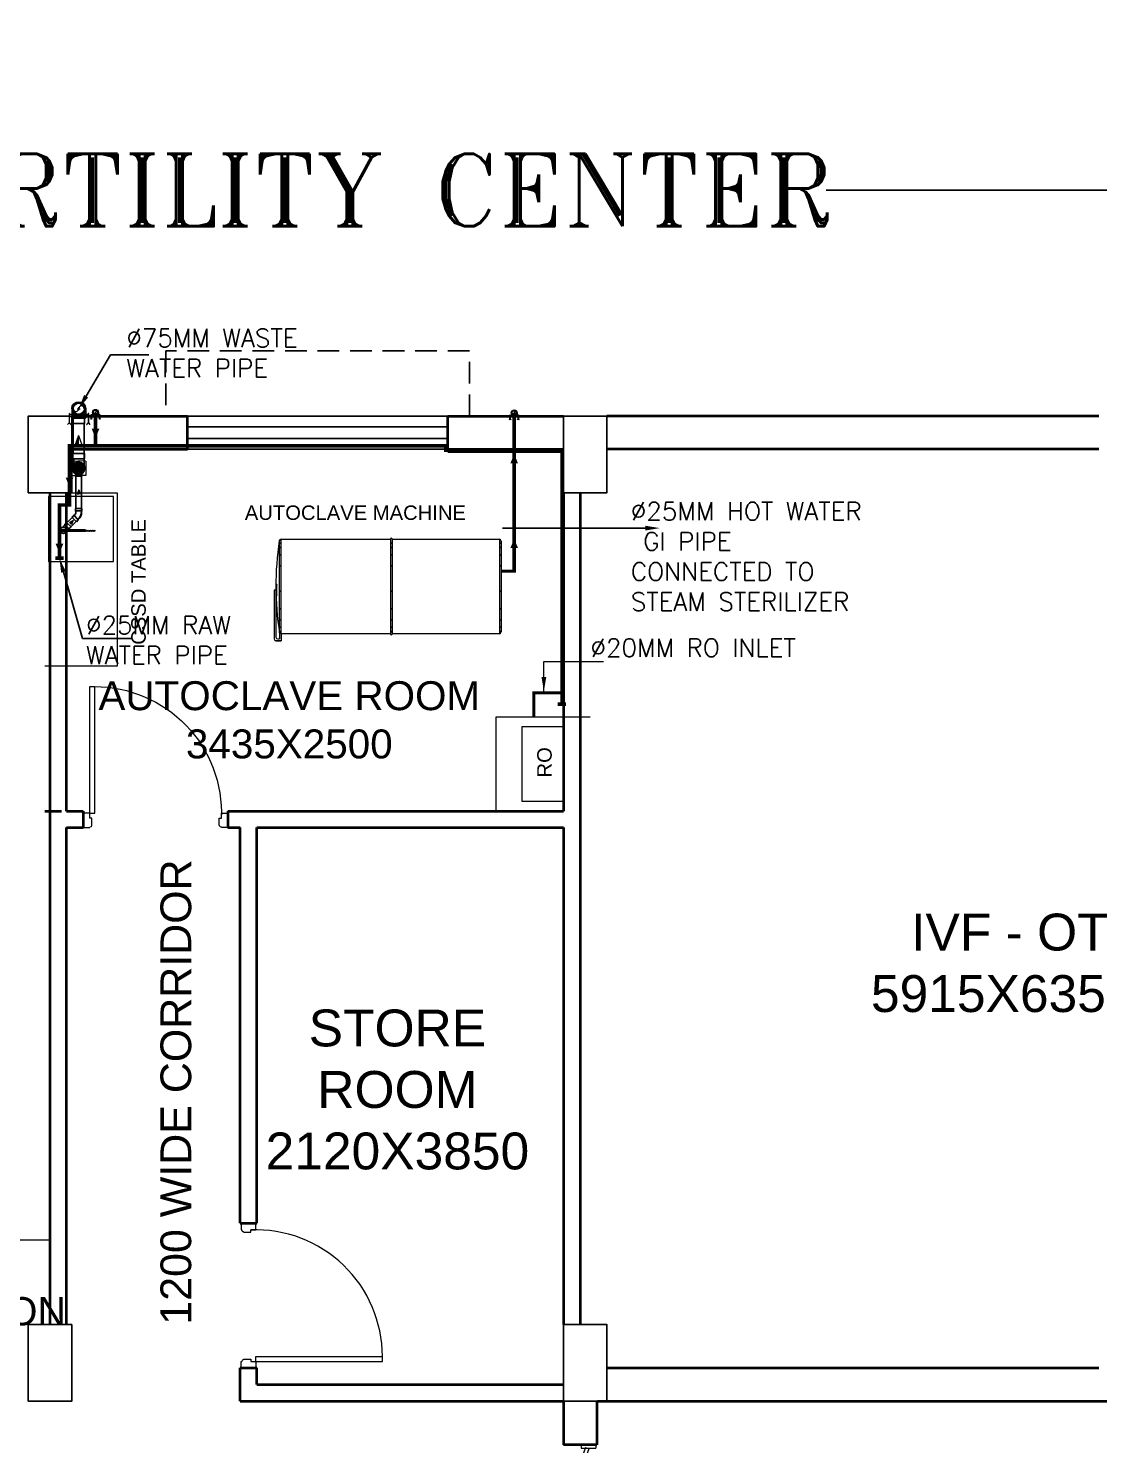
# Model space of a CAD drawing. Header units: millimetres. Extents: x 1448174 to 1599581, y -224422 to -106989.
# Drawn here: x 1476802 to 1484202, y -197173 to -187383 of the extents above; entities that cross this region are included whole.
import ezdxf
from ezdxf import colors
from ezdxf.entities.mleader import LeaderData, LeaderLine
from ezdxf.enums import TextEntityAlignment as Align
from ezdxf.math import Vec2, Vec3

# ---------------------------------------------------------------- set-up
doc = ezdxf.new("R2010")
doc.units = ezdxf.units.MM
doc.header["$LTSCALE"] = 600
doc.header["$MEASUREMENT"] = 0
doc.header["$PDMODE"] = 35
for name, pattern in [('AI9-LType1', [1.875, 1.25, -0.625]), ('CENTER2', [1.125, 0.75, -0.125, 0.125, -0.125]), ('HIDDEN', [0.375, 0.25, -0.125])]:
    doc.linetypes.add(name, pattern=pattern)
for name, color, linetype, lineweight in [('22-FTfix', 8, 'Continuous', 9), ('D.F ', 251, 'Continuous', 5), ('DOOR', 144, 'Continuous', 13), ('furniture', 30, 'Continuous', 9), ('P-Wall', 1, 'Continuous', 35), ('PHE-SP', 1, 'Continuous', 0), ('PL-CLAMP', 211, 'Continuous', 13), ('PL-HOT WATER PIPE', 10, 'Continuous', 0), ('PL-RA WATER SUPPLY PIPE', 100, 'Continuous', 0), ('PL-SOFT  WATER SUPPLY PIPE', 162, 'Continuous', 9), ('PL-WATER PIPE CLAMP', 6, 'Continuous', 9), ('PL-WATER PIPING', 1, 'Continuous', 9), ('WALL LINE', 7, 'Continuous', 35)]:
    doc.layers.add(name, color=color, linetype=linetype, lineweight=lineweight)
for name, color, linetype in [('col', 5, 'Continuous'), ('fun-text', 250, 'Continuous'), ('Lines', 7, 'Continuous'), ('phe-text', 1, 'Continuous'), ('PL- WASTE PIPE', 6, 'Continuous'), ('PL-SOIL PIPE', 1, 'Continuous'), ('TEXT', 253, 'Continuous'), ('wall', 1, 'Continuous'), ('Window', 4, 'Continuous')]:
    doc.layers.add(name, color=color, linetype=linetype)
doc.styles.add('ARIAL', font='arial.ttf')
doc.styles.add('ROMANS', font='romans.shx')
doc.styles.add('ROMANT', font='romant.shx')
doc.styles.get("Standard").update_dxf_attribs({"font": 'stylu.ttf'})
doc.dimstyles.new('AEPL1', dxfattribs={"dimtxt": 100, "dimasz": 75, "dimexe": 1.25, "dimexo": 50, "dimtad": 0, "dimdec": 0, "dimtxsty": 'ROMANS', "dimcen": 2.5, "dimclrd": 7, "dimclre": 7, "dimadec": 0, "dimazin": 0, "dimtfac": 1, "dimtdec": 0, "dimtmove": 0, "dimatfit": 3, "dimfxl": 1, "dimlwd": 0, "dimlwe": 0, "dimarcsym": 0})
doc.dimstyles.get("Standard").update_dxf_attribs({"dimscale": 1.5, "dimtxt": 225, "dimasz": 200, "dimexe": 100, "dimexo": 100, "dimgap": 0.25, "dimtad": 0, "dimdec": 0, "dimzin": 0, "dimdsep": 46, "dimtxsty": 'ARIAL', "dimblk": 'OBLIQUE', "dimcen": 0.09, "dimdle": 100, "dimclrd": 256, "dimclre": 256, "dimclrt": 6, "dimadec": 0, "dimazin": 0, "dimtfac": 1, "dimtdec": 0, "dimtofl": 0, "dimtmove": 0, "dimatfit": 3, "dimfxl": 1, "dimtolj": 1, "dimtzin": 0, "dimarcsym": 0})

# ---------------------------------------------------------------- blocks, each defined once
blk = doc.blocks.new('W1800')
at = {"layer": 'wall', "color": 7}
for p, q in [((0, -57.5), (0, 172.5)), ((1800, 172.5), (1800, -57.5))]:
    blk.add_line(p, q, dxfattribs=at)
at = {"layer": 'Window'}
for p, q in [((0, 172.5), (1800, 172.5)), ((0, 97.5), (1800, 97.5)), ((1800, 17.5), (0, 17.5)), ((1800, -57.5), (0, -57.5))]:
    blk.add_line(p, q, dxfattribs=at)
blk = doc.blocks.new('_Oblique')
at = {"color": 0, "linetype": 'ByBlock', "lineweight": -2}
blk.add_line((-0.5, -0.5), (0.5, 0.5), dxfattribs=at)
blk = doc.blocks.new('*D12')
at = {"layer": 'D.F ', "color": 5, "lineweight": -2, "transparency": 16777216}
for p, q in [((1462002.1, -189962.8), (1462002.1, -188401.3)), ((1495277.1, -189962.8), (1495277.1, -188401.3)), ((1461902.1, -188501.3), (1474960.6, -188501.3)), ((1495377.1, -188501.3), (1482318.6, -188501.3))]:
    blk.add_line(p, q, dxfattribs=at)
at = {"layer": 'Defpoints', "color": 0, "transparency": 16777216}
for p in [(1462002.1, -188501.3), (1462002.1, -190062.8), (1495277.1, -190062.8)]:
    blk.add_point(p, dxfattribs=at)
at = {"layer": 'D.F ', "color": 5, "lineweight": -2, "transparency": 16777216, "xscale": 500, "yscale": 500, "zscale": 500, "rotation": 180}
blk.add_blockref('_Oblique', (1462002.1, -188501.3), dxfattribs=at)
at = {"layer": 'D.F ', "color": 5, "lineweight": -2, "transparency": 16777216, "xscale": 500, "yscale": 500, "zscale": 500}
blk.add_blockref('_Oblique', (1495277.1, -188501.3), dxfattribs=at)
at = {"layer": 'D.F ', "color": 7, "transparency": 16777216, "insert": (1478639.6, -188501.3), "char_height": 750, "attachment_point": 5, "style": 'ROMANT'}
blk.add_mtext('\\A1;{\\H0.6667x;INFERTILITY CENTER}', dxfattribs=at)
blk = doc.blocks.new('D1')
at = {"layer": 'DOOR', "color": 8}
for p, q in [((18.8, 68.9), (824.6, 362.2)), ((27.2, 45.9), (833, 339.2)), ((184.2, 116), (667.7, 292)), ((671.8, 280.5), (663.5, 303.5)), ((0, 98), (24.5, 98)), ((0, 98), (0, 0)), ((24.5, 98), (24.5, 0)), ((180, 127.5), (188.4, 104.5)), ((1739.5, 98), (1739.5, 0)), ((1764, 98), (1739.5, 98)), ((1764, 98), (1764, 0)), ((0, 0), (24.5, 0)), ((18.8, 68.9), (27.2, 45.9)), ((1736.8, 52.1), (931, -241.2)), ((1745.2, 29.1), (939.4, -264.2)), ((1745.2, 29.1), (1736.8, 52.1)), ((1764, 0), (1739.5, 0)), ((1579.8, -18), (1096.3, -194)), ((1584, -29.5), (1575.6, -6.5)), ((1100.5, -205.5), (1092.2, -182.5))]:
    blk.add_line(p, q, dxfattribs=at)
for centre, start, end in [((0, 49), 330, 30), ((1764, 49), 150, 210)]:
    blk.add_arc(centre, 882, start, end, dxfattribs=at)
blk = doc.blocks.new('A$C19B8274B')
at = {"layer": 'DOOR'}
blk.add_line((-45, 925), (-80, 925), dxfattribs=at)
at = {"layer": 'DOOR', "color": 8}
for p, q in [((-80, 50), (-80, 925)), ((-45, 50), (-45, 925)), ((-45, 50), (-80, 50)), ((-955, -50), (-955, -47.5)), ((-940, -35), (-942.5, -35)), ((-60, -35), (-57.5, -35)), ((-45, -50), (-45, -47.5))]:
    blk.add_line(p, q, dxfattribs=at)
for points in [[(-940, 15), (-955, 15), (-955, 50), (-1000, 50), (-1000, -50), (-955, -50)], [(-940, -35), (-940, 15)], [(-60, 15), (-45, 15), (-45, 50), (0, 50), (0, -50), (-45, -50)], [(-60, -35), (-60, 15)]]:
    blk.add_lwpolyline(points, dxfattribs=at)
for centre, radius, start, end in [((-80, 50), 875, 90, 182.29244), ((-955, -35), 12.5, 270, 0), ((-45, -35), 12.5, 180, 270)]:
    blk.add_arc(centre, radius, start, end, dxfattribs=at)
blk = doc.blocks.new('RISER UP 100')
at = {"color": 0, "linetype": 'Continuous'}
for p, q in [((-149, -60), (-149, 60)), ((-99, 60), (-149, 60)), ((-99, 60), (-94, 55)), ((-94, 55), (-24, 55)), ((-99, -60), (-149, -60)), ((-99, -60), (-94, -55)), ((-94, -55), (-24, -55))]:
    blk.add_line(p, q, dxfattribs=at)
at = {"color": 8, "linetype": 'Continuous', "lineweight": 0, "ltscale": 0.005}
for p, q in [((-99, 55), (-149, 55)), ((-99, -55), (-99, 55)), ((-99, 55), (-94, 50)), ((-94, -50), (-94, 50)), ((-94, 50), (-33, 50)), ((-99, -55), (-149, -55)), ((-99, -55), (-94, -50)), ((-94, -50), (-33, -50))]:
    blk.add_line(p, q, dxfattribs=at)
at = {"color": 8, "linetype": 'CENTER2', "lineweight": 0}
for p, q in [((-15, 0), (15, 0)), ((0, 15), (0, -15))]:
    blk.add_line(p, q, dxfattribs=at)
at = {"color": 0, "linetype": 'Continuous'}
blk.add_circle((0, 0), 60, dxfattribs=at)
at = {"color": 8, "linetype": 'Continuous', "lineweight": 0, "ltscale": 0.005}
blk.add_circle((0, 0), 55, dxfattribs=at)
at = {"color": 8, "linetype": 'Continuous', "lineweight": 0}
for centre, start, end in [((0, 28), 90, 270), ((0, -28), 270, 90)]:
    blk.add_arc(centre, 27.5, start, end, dxfattribs=at)
blk = doc.blocks.new('A$C525867A1')
at = {"layer": '22-FTfix', "color": 1, "lineweight": 0}
for p, q in [((-77, 4), (-40, 40)), ((42, 42), (-42, -42)), ((-4, 77), (-40, 40)), ((76, 4), (3, 77)), ((-4, -76), (-77, -3)), ((3, -76), (40, -40)), ((76, -3), (40, -40))]:
    blk.add_line(p, q, dxfattribs=at)
at = {"layer": '22-FTfix', "color": 1, "linetype": 'AI9-LType1', "lineweight": 0}
blk.add_line((42, -42), (-42, 42), dxfattribs=at)
at = {"layer": '22-FTfix', "color": 3, "lineweight": 0}
for p, q in [((-18, 18), (-40, -3)), ((-15, 15), (-36, -7)), ((-10, 10), (-36, -15)), ((-23, 23), (-32, 14)), ((-7, 7), (-32, -19)), ((-23, 23), (-14, 32)), ((-18, 18), (3, 39)), ((-15, 15), (7, 36)), ((-10, 10), (15, 36)), ((-7, 7), (19, 32)), ((-1, 2), (-2, 2)), ((-2, 1), (-2, 2)), ((-1, 1), (-2, 1)), ((-1, 1), (-1, 2)), ((1, 2), (1, 1)), ((2, 1), (1, 2)), ((2, 1), (1, 1)), ((5, 9), (25, 29)), ((7, -7), (32, 19)), ((9, 5), (29, 25)), ((10, -10), (36, 15)), ((15, -15), (36, 7)), ((18, -18), (39, 3)), ((-9, -5), (-29, -25)), ((-5, -9), (-25, -29)), ((7, -7), (-19, -32)), ((10, -10), (-15, -36)), ((15, -15), (-7, -36)), ((18, -18), (-3, -40)), ((-1, -2), (-2, -1)), ((-2, -1), (-1, -1)), ((-1, -2), (-1, -1)), ((2, -1), (1, -1)), ((1, -2), (1, -1)), ((1, -2), (2, -2)), ((2, -1), (2, -2)), ((23, -23), (14, -32)), ((23, -23), (32, -14))]:
    blk.add_line(p, q, dxfattribs=at)
at = {"layer": '22-FTfix', "color": 1, "lineweight": 0}
blk.add_circle((0, 0), 49.4, dxfattribs=at)
at = {"layer": '22-FTfix', "color": 3, "lineweight": 0}
for radius in [45.2, 44.9, 3.93, 4.18]:
    blk.add_circle((0, 0), radius, dxfattribs=at)
at = {"layer": '22-FTfix', "color": 1, "lineweight": 0}
for points in [[(-77, 4), (-79, 2), (-79, -2), (-77, -3)], [(3, 77), (1, 79), (-2, 79), (-4, 77)], [(76, -3), (78, -1), (78, 2), (76, 4)], [(-4, -76), (-2, -78), (2, -78), (3, -76)]]:
    blk.add_open_spline(points, degree=3, dxfattribs=at)
for points in [[(-35, 35), (-55, 16), (-55, -16), (-35, -35), (-16, -54), (16, -54), (35, -35)], [(-35, 35), (-16, 55), (16, 55), (35, 35), (54, 16), (54, -16), (35, -35)]]:
    blk.add_open_spline(points, degree=3, knots=[0, 0, 0, 0, 1, 1, 1, 2, 2, 2, 2], dxfattribs=at)
at = {"layer": '22-FTfix', "color": 3, "lineweight": 0}
for points in [[(-29, 29), (-32, 25), (-35, 21), (-37, 17)], [(-17, 37), (-21, 35), (-25, 32), (-29, 29)], [(-1, -1), (-1, 0), (-1, 0), (-1, 1)], [(-1, 1), (0, 1), (0, 1), (1, 1)], [(1, 1), (1, 0), (1, 0), (1, -1)], [(1, -1), (0, -1), (0, -1), (-1, -1)], [(17, -37), (21, -35), (25, -32), (29, -29)], [(29, -29), (32, -25), (35, -21), (37, -17)]]:
    blk.add_open_spline(points, degree=3, dxfattribs=at)
for points in [[(-37, 17), (-37, 16), (-37, 14), (-35, 13), (-34, 13), (-33, 13), (-32, 14)], [(-14, 32), (-13, 33), (-13, 35), (-14, 36), (-15, 37), (-16, 37), (-17, 37)], [(7, 36), (8, 37), (8, 38), (7, 39), (6, 41), (4, 41), (3, 39)], [(5, 9), (4, 8), (4, 6), (5, 5), (6, 4), (8, 4), (9, 5)], [(19, 32), (20, 33), (20, 35), (19, 36), (18, 37), (16, 37), (15, 36)], [(29, 25), (30, 26), (30, 28), (29, 29), (27, 30), (26, 30), (25, 29)], [(36, 15), (37, 16), (37, 18), (36, 19), (35, 20), (33, 20), (32, 19)], [(39, 3), (41, 4), (41, 6), (39, 7), (38, 8), (37, 8), (36, 7)], [(-40, -3), (-41, -4), (-41, -6), (-40, -7), (-38, -8), (-37, -8), (-36, -7)], [(-36, -15), (-37, -16), (-37, -18), (-36, -19), (-35, -20), (-33, -20), (-32, -19)], [(-29, -25), (-30, -26), (-30, -28), (-29, -29), (-27, -30), (-26, -30), (-25, -29)], [(-19, -32), (-20, -33), (-20, -35), (-19, -36), (-18, -37), (-16, -37), (-15, -36)], [(-5, -9), (-4, -8), (-4, -6), (-5, -5), (-6, -4), (-8, -4), (-9, -5)], [(-7, -36), (-8, -37), (-8, -38), (-7, -40), (-6, -41), (-4, -41), (-3, -40)], [(14, -32), (13, -33), (13, -35), (14, -36), (15, -37), (16, -37), (17, -37)], [(37, -17), (37, -16), (37, -14), (35, -13), (34, -13), (33, -13), (32, -14)]]:
    blk.add_open_spline(points, degree=3, knots=[0, 0, 0, 0, 1, 1, 1, 2, 2, 2, 2], dxfattribs=at)
blk = doc.blocks.new('G$C6D3250BF')
at = {"layer": 'PL- WASTE PIPE', "linetype": 'ByBlock', "ltscale": 5, "xscale": -0.08841918452952499, "yscale": 0.08841918454157253, "zscale": 0.08841918448567115, "rotation": 225.0593839872961}
blk.add_blockref('A$C525867A1', (0, 0), dxfattribs=at)
blk = doc.blocks.new('clamp')
at = {"layer": 'PL-CLAMP'}
for p, q in [((105.4, 198.4), (168.6, 198.4)), ((156.2, 205.8), (161.2, 205.8)), ((163.2, 185.7), (163.2, 203.8)), ((170.6, 196.4), (170.6, 193.1)), ((105.4, 191.1), (168.6, 191.1)), ((105.4, 109.4), (168.6, 109.4)), ((105.4, 102), (168.6, 102)), ((156.2, 183.7), (161.2, 183.7)), ((156.2, 116.8), (161.2, 116.8)), ((163.2, 96.7), (163.2, 114.8)), ((170.6, 107.4), (170.6, 104)), ((156.2, 94.7), (161.2, 94.7))]:
    blk.add_line(p, q, dxfattribs=at)
for points in [[(138.4, 216.5, -0.414214), (139.4, 217.5), (203.1, 217.5), (214, 228.4), (215.4, 227), (203.9, 215.5), (215.3, 204), (213.9, 202.6), (203, 213.5), (139.4, 213.5, -0.414214), (138.4, 214.5), (138.4, 216.5)], [(138.4, 84.3, -0.414214), (139.4, 85.3), (203.1, 85.3), (214, 96.3), (215.4, 94.9), (203.9, 83.3), (215.3, 71.9), (213.9, 70.5), (203, 81.3), (139.4, 81.3, -0.414214), (138.4, 82.3), (138.4, 84.3)]]:
    blk.add_lwpolyline(points, format="xyb", dxfattribs=at)
for points in [[(146.2, 81.3), (146.2, 217.5)], [(156.2, 81.3), (156.2, 217.5)]]:
    blk.add_lwpolyline(points, dxfattribs=at)
for centre, radius, start, end in [((105.4, 150.2), 48.2, 90, 270), ((161.2, 203.8), 2, 0, 90), ((168.6, 196.4), 2, 0, 90), ((161.2, 185.7), 2, 270, 0), ((161.2, 114.8), 2, 0, 90), ((168.6, 193.1), 2, 270, 0), ((168.6, 107.4), 2, 0, 90), ((168.6, 104), 2, 270, 0), ((161.2, 96.7), 2, 270, 0)]:
    blk.add_arc(centre, radius, start, end, dxfattribs=at)
blk = doc.blocks.new('A$C0B1B3CFA')
at = {"layer": 'PHE-SP'}
h = blk.add_hatch(color=7, dxfattribs=at)
h.dxf.hatch_style = 1
h.paths.add_polyline_path([(-0.0495, 0.0226), (-0.0495, 0), (0.0124, 0)])
at = {"layer": 'PHE-SP', "color": 7}
for points in [[(-0.0495, 0), (0.0124, 0), (-0.0495, 0.0226), (-0.0495, 0)], [(-0.0495, 0), (0.0124, 0), (-0.0495, -0.0226), (-0.0495, 0)]]:
    blk.add_lwpolyline(points, dxfattribs=at)
blk = doc.blocks.new('Z$W@#3BD47561')
at = {"layer": 'PHE-SP', "xscale": 49.00933755098914, "yscale": 49.00933755098914, "zscale": 49.00933755098914, "rotation": 270}
blk.add_blockref('A$C0B1B3CFA', (0, 0), dxfattribs=at)
blk = doc.blocks.new('Z$W@#4AA511D8')
at = {"layer": 'phe-text', "linetype": 'ByBlock', "lineweight": -2, "ltscale": 0.5, "xscale": 0.0244727334018079, "yscale": 0.0244727334018079, "zscale": 0.0244727334018079, "rotation": 270}
blk.add_blockref('Z$W@#3BD47561', (0.015, 0), dxfattribs=at)
blk = doc.blocks.new('WATER PIPE CLAMP')
at = {"layer": 'PL-CLAMP'}
for p, q in [((-61, 87), (-63, 86)), ((-63, 86), (-54, 78)), ((-52, 78), (-61, 87)), ((-54, 78), (-54, 28)), ((-54, 41), (53, 41)), ((-54, 33), (53, 33)), ((-53, 27), (-52, 27)), ((-43, 87), (-52, 78)), ((-51, 78), (-42, 86)), ((-51, 28), (-51, 78)), ((-44, 41), (-44, 45)), ((-42, 86), (-43, 87)), ((-42, 46), (-28, 46)), ((-38, 1), (-38, 51)), ((-34, 52), (-36, 52)), ((-32, 1), (-32, 51)), ((-26, 41), (-26, 45)), ((26, 41), (26, 45)), ((28, 46), (42, 46)), ((32, 1), (32, 51)), ((36, 52), (34, 52)), ((38, 1), (38, 51)), ((42, 87), (41, 86)), ((41, 86), (50, 78)), ((51, 78), (42, 87)), ((44, 41), (44, 45)), ((50, 78), (50, 28)), ((50, 27), (52, 27)), ((60, 87), (51, 78)), ((53, 78), (61, 86)), ((53, 28), (53, 78)), ((61, 86), (60, 87))]:
    blk.add_line(p, q, dxfattribs=at)
for centre, radius, start, end in [((-53, 28), 0.784, 180.024, 270.024), ((-52, 28), 0.784, 270.024, 0.024), ((-42, 45), 1.57, 90.025, 180.025), ((-36, 51), 1.57, 90.025, 180.025), ((0, 1), 37.8, 180.025, 0.025), ((-34, 51), 1.57, 0.025, 90.025), ((-28, 45), 1.57, 0.025, 90.025), ((28, 45), 1.57, 90.025, 180.025), ((34, 51), 1.57, 90.025, 180.025), ((36, 51), 1.57, 0.025, 90.025), ((42, 45), 1.57, 0.025, 90.025), ((50, 28), 0.784, 180.024, 270.024), ((52, 28), 0.784, 270.024, 0.024)]:
    blk.add_arc(centre, radius, start, end, dxfattribs=at)
blk = doc.blocks.new('1234WE12')
at = {"layer": 'PL-SOFT  WATER SUPPLY PIPE', "color": 8, "linetype": 'CENTER2', "lineweight": 0}
for p, q in [((4.4, 0), (-4.4, 0)), ((0, 4.4), (0, -4.3))]:
    blk.add_line(p, q, dxfattribs=at)
at = {"layer": 'PL-SOFT  WATER SUPPLY PIPE', "color": 3, "linetype": 'Continuous'}
blk.add_circle((0, 0), 17.5, dxfattribs=at)
at = {"layer": 'PL-SOFT  WATER SUPPLY PIPE', "color": 8, "linetype": 'Continuous', "lineweight": 0, "ltscale": 0.005}
blk.add_circle((0, 0), 16, dxfattribs=at)
at = {"layer": 'PL-SOFT  WATER SUPPLY PIPE', "color": 8, "linetype": 'Continuous', "lineweight": 0}
for centre, start, end in [((-8, 0), 180.13833, 0.13833), ((8, 0), 0.13833, 180.13833)]:
    blk.add_arc(centre, 8, start, end, dxfattribs=at)
blk = doc.blocks.new('100 ELBOW')
at = {"color": 0, "linetype": 'Continuous'}
for p, q in [((-77, 1), (-86, -8)), ((72, 61), (67, 55)), ((72, 61), (124, 61)), ((124, 61), (124, -61)), ((-94, -8), (-131, -44)), ((-131, -44), (-44, -131)), ((-94, -8), (-86, -8)), ((-8, -94), (-44, -131)), ((0, -78), (-8, -86)), ((-8, -94), (-8, -86)), ((72, -61), (66, -55)), ((72, -61), (124, -61))]:
    blk.add_line(p, q, dxfattribs=at)
at = {"color": 8, "linetype": 'Continuous', "lineweight": 0, "ltscale": 0.005}
for p, q in [((75, 55), (69, 49)), ((69, -49), (69, 49)), ((75, -55), (75, 55)), ((75, 55), (124, 55)), ((-92, -14), (-126, -49)), ((-92, -14), (-14, -92)), ((-92, -14), (-83, -14)), ((-83, -14), (-14, -83)), ((-14, -92), (-49, -126)), ((-4, -74), (-14, -83)), ((-14, -92), (-14, -83)), ((75, -55), (69, -49)), ((75, -55), (124, -55))]:
    blk.add_line(p, q, dxfattribs=at)
at = {"color": 8, "linetype": 'Continuous', "ltscale": 0.005}
blk.add_line((-72, -3), (-73, -4), dxfattribs=at)
at = {"color": 8, "linetype": 'Continuous', "lineweight": 0, "ltscale": 0.005}
for centre, radius, start, end in [((62, -148), 198, 87.8618, 137.18), ((61, -147), 98.2, 85.3383, 131.766)]:
    blk.add_arc(centre, radius, start, end, dxfattribs=at)
at = {"color": 0, "linetype": 'Continuous'}
for centre, radius, start, end in [((62, -148), 204, 88.5977, 133.0508), ((61, -147), 92.3, 86.6643, 131.6643)]:
    blk.add_arc(centre, radius, start, end, dxfattribs=at)
blk = doc.blocks.new('aa')
at = {"layer": 'PL- WASTE PIPE', "color": 4, "ltscale": 5}
for p, q in [((-2.73, 0.11), (-2.56, -0.11)), ((-2.56, -0.11), (-2.35, 0.11)), ((-2.35, 0.11), (-2.18, -0.11)), ((-2.18, -0.11), (-1.97, 0.11)), ((-1.97, 0.11), (-1.81, -0.11)), ((-1.81, -0.11), (-1.6, 0.11)), ((-1.6, 0.11), (-1.43, -0.11)), ((-1.43, -0.11), (-1.22, 0.11)), ((-1.22, 0.11), (-1.05, -0.11)), ((-1.05, -0.11), (-0.84, 0.11)), ((-0.84, 0.11), (-0.67, -0.11)), ((-0.67, -0.11), (-0.46, 0.11)), ((-0.46, 0.11), (-0.29, -0.11)), ((-0.29, -0.11), (-0.08, 0.11)), ((-0.08, 0.11), (0.08, -0.11)), ((0.08, -0.11), (0.29, 0.11)), ((0.29, 0.11), (0.46, -0.11)), ((0.46, -0.11), (0.67, 0.11)), ((0.67, 0.11), (0.84, -0.11)), ((0.84, -0.11), (1.05, 0.11)), ((1.05, 0.11), (1.22, -0.11)), ((1.22, -0.11), (1.43, 0.11)), ((1.43, 0.11), (1.6, -0.11)), ((1.6, -0.11), (1.81, 0.11)), ((1.81, 0.11), (1.97, -0.11)), ((1.97, -0.11), (2.18, 0.11)), ((2.18, 0.11), (2.35, -0.11)), ((2.35, -0.11), (2.56, 0.11)), ((2.56, 0.11), (2.73, -0.11)), ((2.73, -0.11), (2.94, 0.11)), ((2.94, 0.11), (3.11, -0.11)), ((3.11, -0.11), (3.32, 0.11)), ((3.32, 0.11), (3.49, -0.11)), ((3.49, -0.11), (3.7, 0.11))]:
    blk.add_line(p, q, dxfattribs=at)

msp = doc.modelspace()

# ---------------------------------------------------------------- linework, layer by layer
at = {"layer": 'col'}
for points in [[(1476802.098, -190592.8395), (1477102.098, -190592.8395), (1477102.098, -190062.8395), (1476802.098, -190062.8395)], [(1480502.098, -190592.8395), (1480802.098, -190592.8395), (1480802.098, -190062.8395), (1480502.098, -190062.8395)], [(1476802.098, -196872.8395), (1477102.098, -196872.8395), (1477102.098, -196342.8395), (1476802.098, -196342.8395)], [(1480502.098, -196872.8395), (1480802.098, -196872.8395), (1480802.098, -196342.8395), (1480502.098, -196342.8395)]]:
    msp.add_lwpolyline(points, close=True, dxfattribs=at)
at = {"layer": 'furniture'}
for p, q in [((1476917.098, -190592.8395), (1477417.098, -190592.8395)), ((1477417.098, -190592.8395), (1477417.098, -191792.8395)), ((1476942.098, -190617.8395), (1476942.098, -191067.8395)), ((1477392.098, -190617.8395), (1476942.098, -190617.8395)), ((1477392.098, -191067.8395), (1477392.098, -190617.8395)), ((1478538.7394, -191561.3831), (1478538.7394, -190920.3366)), ((1478551.2994, -190941.0463), (1478538.7394, -190941.0463)), ((1478551.2994, -190943.5583), (1478538.7394, -190943.5583)), ((1478551.2994, -190971.2165), (1478538.7394, -190971.2165)), ((1478551.2994, -190973.7285), (1478538.7394, -190973.7285)), ((1478549.3987, -190914.4199), (1479304.8994, -190914.4199)), ((1478551.2994, -191567.2999), (1478551.2994, -190914.4199)), ((1479304.8994, -190911.9079), (1479304.8994, -191569.8119)), ((1479317.4594, -190941.0463), (1479304.8994, -190941.0463)), ((1479317.4594, -190943.5583), (1479304.8994, -190943.5583)), ((1479317.4594, -190971.2165), (1479304.8994, -190971.2165)), ((1479317.4594, -190973.7285), (1479304.8994, -190973.7285)), ((1479309.9234, -190906.8839), (1479312.4354, -190906.8839)), ((1479317.4594, -190911.9079), (1479317.4594, -191569.8119)), ((1479317.4594, -190914.4199), (1480058.4994, -190914.4199)), ((1480058.4994, -190914.4199), (1480058.4994, -191567.2999)), ((1480071.0594, -190941.0463), (1480058.4994, -190941.0463)), ((1480071.0594, -190943.5583), (1480058.4994, -190943.5583)), ((1480071.0594, -190971.2165), (1480058.4994, -190971.2165)), ((1480071.0594, -190973.7285), (1480058.4994, -190973.7285)), ((1480071.0594, -190926.9799), (1480071.0594, -191554.7399)), ((1476942.098, -191067.8395), (1477392.098, -191067.8395)), ((1478551.2994, -191021.989), (1478538.7394, -191021.989)), ((1478551.2994, -191024.501), (1478538.7394, -191024.501)), ((1478551.2994, -191098.4986), (1478538.7394, -191098.4986)), ((1479317.4594, -191021.989), (1479304.8994, -191021.989)), ((1479317.4594, -191024.501), (1479304.8994, -191024.501)), ((1479317.4594, -191098.4986), (1479304.8994, -191098.4986)), ((1480071.0594, -191021.989), (1480058.4994, -191021.989)), ((1480071.0594, -191024.501), (1480058.4994, -191024.501)), ((1480071.0594, -191098.4986), (1480058.4994, -191098.4986)), ((1478551.2994, -191101.0106), (1478538.7394, -191101.0106)), ((1479317.4594, -191101.0106), (1479304.8994, -191101.0106)), ((1480071.0594, -191101.0106), (1480058.4994, -191101.0106)), ((1478501.0594, -191265.8599), (1478501.0594, -191603.7021)), ((1478513.6194, -191265.8599), (1478501.0594, -191265.8599)), ((1478521.0896, -191227.246), (1478513.6194, -191265.8599)), ((1478513.6194, -191265.8599), (1478513.6194, -191591.1421)), ((1478513.6194, -191265.8599), (1478521.0896, -191302.606)), ((1478521.0896, -191227.246), (1478514.3908, -191227.246)), ((1478521.0896, -191302.606), (1478521.0896, -191227.246)), ((1478551.2994, -191273.3959), (1478538.7394, -191273.3959)), ((1478551.2994, -191275.9079), (1478538.7394, -191275.9079)), ((1479317.4594, -191273.3959), (1479304.8994, -191273.3959)), ((1479317.4594, -191275.9079), (1479304.8994, -191275.9079)), ((1480071.0594, -191273.3959), (1480058.4994, -191273.3959)), ((1480071.0594, -191275.9079), (1480058.4994, -191275.9079)), ((1478513.6194, -191302.7573), (1478521.0896, -191302.606)), ((1478551.2994, -191395.7811), (1478538.7394, -191395.7811)), ((1478551.2994, -191398.2931), (1478538.7394, -191398.2931)), ((1478551.2994, -191472.2907), (1478538.7394, -191472.2907)), ((1478551.2994, -191474.8027), (1478538.7394, -191474.8027)), ((1479317.4594, -191395.7811), (1479304.8994, -191395.7811)), ((1479317.4594, -191398.2931), (1479304.8994, -191398.2931)), ((1479317.4594, -191472.2907), (1479304.8994, -191472.2907)), ((1479317.4594, -191474.8027), (1479304.8994, -191474.8027)), ((1480071.0594, -191395.7811), (1480058.4994, -191395.7811)), ((1480071.0594, -191398.2931), (1480058.4994, -191398.2931)), ((1480071.0594, -191472.2907), (1480058.4994, -191472.2907)), ((1480071.0594, -191474.8027), (1480058.4994, -191474.8027)), ((1478551.2994, -191523.0632), (1478538.7394, -191523.0632)), ((1478551.2994, -191525.5752), (1478538.7394, -191525.5752)), ((1478551.2994, -191553.2335), (1478538.7394, -191553.2335)), ((1478551.2994, -191555.7455), (1478538.7394, -191555.7455)), ((1478538.7394, -191561.3831), (1478538.7394, -191603.7021)), ((1479304.8994, -191567.2999), (1478551.2994, -191567.2999)), ((1478551.2994, -191567.2999), (1478551.2994, -191616.2621)), ((1479317.4594, -191523.0632), (1479304.8994, -191523.0632)), ((1479317.4594, -191525.5752), (1479304.8994, -191525.5752)), ((1479317.4594, -191553.2335), (1479304.8994, -191553.2335)), ((1479317.4594, -191555.7455), (1479304.8994, -191555.7455)), ((1479312.4354, -191574.8359), (1479309.9234, -191574.8359)), ((1480058.4994, -191567.2999), (1479317.4594, -191567.2999)), ((1480071.0594, -191523.0632), (1480058.4994, -191523.0632)), ((1480071.0594, -191525.5752), (1480058.4994, -191525.5752)), ((1480071.0594, -191553.2335), (1480058.4994, -191553.2335)), ((1480071.0594, -191555.7455), (1480058.4994, -191555.7455)), ((1478513.6194, -191616.2621), (1478551.2994, -191616.2621)), ((1478549.3987, -191616.2621), (1478513.6194, -191616.2621)), ((1478526.1794, -191603.7021), (1478538.7394, -191603.7021)), ((1477417.098, -191792.8395), (1476917.098, -191792.8395)), ((1480037.098, -192792.8395), (1480037.098, -192142.8395)), ((1480037.098, -192142.8395), (1480687.098, -192142.8395)), ((1480217.098, -192207.8395), (1480507.098, -192207.8395)), ((1480217.098, -192727.8395), (1480217.098, -192207.8395)), ((1480507.098, -192207.8395), (1480507.098, -192727.8395)), ((1480507.098, -192727.8395), (1480217.098, -192727.8395))]:
    msp.add_line(p, q, dxfattribs=at)
at = {"layer": 'furniture', "color": 8, "linetype": 'Continuous'}
msp.add_line((1474952.098, -195757.8395), (1476952.098, -195757.8395), dxfattribs=at)
at = {"layer": 'furniture'}
for centre, radius, start, end in [((1480613.9099, -191237.5042), 2100.2929, 171.44241941, 188.87078111), ((1478549.3987, -190926.9799), 12.56, 90, 170.8092266), ((1479309.9234, -190911.9079), 5.024, 90, 180), ((1479312.4354, -190911.9079), 5.024, 0, 90), ((1480058.4994, -190926.9799), 12.56, 0, 90), ((1479309.9234, -191569.8119), 5.024, 180, 270), ((1479312.4354, -191569.8119), 5.024, 270, 0), ((1480058.4994, -191554.7399), 12.56, 270, 0), ((1478513.6194, -191603.7021), 12.56, 180, 270), ((1478526.1794, -191591.1421), 12.56, 180, 270)]:
    msp.add_arc(centre, radius, start, end, dxfattribs=at)
at = {"layer": 'Lines', "linetype": 'HIDDEN'}
msp.add_lwpolyline([(1479851.7717, -190062.8395), (1479851.7717, -189612.8395), (1477751.7717, -189612.8395), (1477751.7717, -190062.8395)], dxfattribs=at)
at = {"layer": 'P-Wall', "color": 8}
for p, q in [((1477102.098, -190062.8395), (1477901.7717, -190062.8395)), ((1477901.7717, -190292.8395), (1477901.7717, -190062.8395)), ((1479701.7717, -190292.8395), (1479701.7717, -190062.8395)), ((1479701.7717, -190062.8395), (1480502.098, -190062.8395)), ((1484202.098, -190062.8395), (1480802.098, -190062.8395)), ((1477102.098, -190292.8395), (1477901.7717, -190292.8395)), ((1479701.7717, -190292.8395), (1480502.098, -190292.8395)), ((1484202.098, -190292.8395), (1480802.098, -190292.8395)), ((1476952.098, -196342.8395), (1476952.098, -190592.8395)), ((1477067.098, -192792.8395), (1477067.098, -190592.8395)), ((1480502.098, -190592.8395), (1480502.098, -192792.8395)), ((1480617.098, -190592.8395), (1480617.098, -196342.8395)), ((1477067.098, -192792.8395), (1477182.098, -192792.8395)), ((1478182.098, -192792.8395), (1480502.098, -192792.8395)), ((1477067.098, -196342.8395), (1477067.098, -192907.8395)), ((1477067.098, -192907.8395), (1477182.098, -192907.8395)), ((1478182.098, -192907.8395), (1478267.098, -192907.8395)), ((1478267.098, -195642.8395), (1478267.098, -192907.8395)), ((1478382.098, -195642.8395), (1478382.098, -192907.8395)), ((1478382.098, -192907.8395), (1480502.098, -192907.8395)), ((1480502.098, -192907.8395), (1480502.098, -196342.8395)), ((1478267.098, -196872.8395), (1478267.098, -196642.8395)), ((1478382.098, -196757.8395), (1478382.098, -196642.8395))]:
    msp.add_line(p, q, dxfattribs=at)
at = {"layer": 'P-Wall'}
msp.add_line((1476917.098, -192792.8395), (1477032.098, -192792.8395), dxfattribs=at)
at = {"layer": 'P-Wall', "color": 8, "linetype": 'Continuous'}
for p, q in [((1477182.098, -192792.8395), (1477182.098, -192907.8395)), ((1478182.098, -192792.8395), (1478182.098, -192907.8395)), ((1478267.098, -195642.8395), (1478382.098, -195642.8395)), ((1478267.098, -196642.8395), (1478382.098, -196642.8395)), ((1480802.098, -196642.8395), (1484202.098, -196642.8395)), ((1478382.098, -196757.8395), (1480502.098, -196757.8395)), ((1478267.098, -196872.8395), (1480502.098, -196872.8395)), ((1480502.098, -196872.8395), (1480502.098, -197172.8395)), ((1480732.098, -196872.8395), (1480732.098, -197172.8395)), ((1480737.1537, -196872.8395), (1484337.098, -196872.8395)), ((1480732.098, -197172.8395), (1480502.098, -197172.8395))]:
    msp.add_line(p, q, dxfattribs=at)
at = {"layer": 'PL- WASTE PIPE', "color": 84, "linetype": 'ByBlock', "ltscale": 5}
for p, q in [((1477130.7038, -190477.3711), (1477130.6793, -190701.1368)), ((1477170.7197, -190477.377), (1477170.6952, -190701.1426)), ((1477068.2371, -190800.2722), (1477104.7227, -190763.7866)), ((1477096.5285, -190828.5719), (1477133.0141, -190792.0863))]:
    msp.add_line(p, q, dxfattribs=at)
at = {"layer": 'PL- WASTE PIPE', "linetype": 'ByBlock', "ltscale": 5}
for points in [[(1477113.294, -190322.2976), (1477113.294, -190113.073)], [(1477188.1453, -190322.2976), (1477188.1453, -190113.073)]]:
    msp.add_lwpolyline(points, dxfattribs=at)
at = {"layer": 'PL-HOT WATER PIPE', "color": 11, "true_color": 0xf75178, "const_width": 25}
msp.add_lwpolyline([(1480161.2917, -190041.9086), (1480161.2917, -191135.7992)], dxfattribs=at)
at = {"layer": 'PL-SOFT  WATER SUPPLY PIPE', "color": 3, "const_width": 25}
for points in [[(1477266.6285, -190038.4402), (1477266.6285, -190267.9922), (1477087.0293, -190267.9922), (1477087.0293, -190677.7145), (1477017.2525, -190677.7145), (1477017.2525, -191044.6917)], [(1477266.6285, -190267.9922), (1479557.8198, -190267.9922)], [(1476989.0257, -191044.6917), (1477045.4793, -191044.6917)]]:
    msp.add_lwpolyline(points, dxfattribs=at)
at = {"layer": 'PL-SOFT  WATER SUPPLY PIPE', "color": 3, "ltscale": 500, "const_width": 25}
for points in [[(1479557.8198, -190267.9922), (1479689.1496, -190267.9922), (1479689.1496, -190312.4318), (1479689.1496, -190306.3405), (1480492.3113, -190306.3405), (1480492.3113, -192054.6009)], [(1480492.3113, -192054.6009), (1480460.9193, -192054.6009), (1480519.2519, -192054.7154)]]:
    msp.add_lwpolyline(points, dxfattribs=at)
at = {"layer": 'PL-SOFT  WATER SUPPLY PIPE', "color": 5, "const_width": 20}
for points in [[(1477017.2525, -190854.3897), (1477199.6903, -190854.3897)], [(1480286.3805, -191976.4924), (1480492.3113, -191976.4924)]]:
    msp.add_lwpolyline(points, dxfattribs=at)
at = {"layer": 'PL-SOFT  WATER SUPPLY PIPE', "color": 11, "ltscale": 500, "true_color": 0xf75178, "const_width": 20}
msp.add_lwpolyline([(1480173.9502, -191135.7992), (1480071.0594, -191135.7992)], dxfattribs=at)
at = {"layer": 'PL-SOFT  WATER SUPPLY PIPE', "color": 5, "ltscale": 500, "const_width": 20}
msp.add_lwpolyline([(1480296.5274, -191976.4924), (1480296.5274, -192142.8395)], dxfattribs=at)
at = {"layer": 'PL-WATER PIPING', "color": 61, "true_color": 0xd8e58c}
for points in [[(1477266.6285, -190150.2569, 53.2552, 0, 0), (1477266.6285, -190215.068, 0, 0, 0)], [(1480161.2917, -190390.4394, 53.2552, 0, 0), (1480161.2917, -190325.6283, 0, 0, 0)], [(1477087.0293, -190488.3677, 53.2552, 0, 0), (1477087.0293, -190553.1787, 0, 0, 0)], [(1480161.2917, -190975.9737, 53.2552, 0, 0), (1480161.2917, -190911.1626, 0, 0, 0)], [(1477017.2525, -190945.4828, 53.2552, 0, 0), (1477017.2525, -191010.2939, 0, 0, 0)]]:
    msp.add_lwpolyline(points, format="xyseb", dxfattribs=at)

# ---------------------------------------------------------------- block references
at = {"layer": 'DOOR', "color": 7, "rotation": 180}
msp.add_blockref('W1800', (1479701.7717, -190120.3395), dxfattribs=at)
at = {"layer": 'DOOR', "linetype": 'Continuous', "xscale": -1}
msp.add_blockref('A$C19B8274B', (1477182.098, -192857.8395), dxfattribs=at)
at = {"layer": 'DOOR', "linetype": 'Continuous', "rotation": 270}
msp.add_blockref('A$C19B8274B', (1478324.598, -196642.8395), dxfattribs=at)
at = {"layer": 'DOOR', "xscale": -1.020408163312823, "yscale": 1.020408161915839, "zscale": 1.020408161527106, "rotation": 89.99999999999987}
msp.add_blockref('D1', (1480724.598, -197172.8395), dxfattribs=at)
at = {"layer": 'PL- WASTE PIPE', "linetype": 'ByBlock', "ltscale": 5}
for p, xscale, yscale, zscale, rotation in [((1477150.7197, -190012.0237), 0.6804665603485837, 0.6804665603485837, 0.6804665603485837, 90.00000000000037), ((1477150.7197, -190423.3469), 0.6804665603485838, 0.6804665603485838, 0.6804665603485838, 270.0000000000002)]:
    msp.add_blockref('RISER UP 100', p, dxfattribs=dict(at, xscale=xscale, yscale=yscale, zscale=zscale, rotation=rotation))
at = {"layer": 'PL- WASTE PIPE', "color": 84, "linetype": 'ByBlock', "ltscale": 5}
for name, p, xscale, yscale, zscale, rotation in [('RISER UP 100', (1477150.7197, -190423.3526), 0.3637807491883915, 0.3637807491883915, 0.3637807491883915, 89.99160926392834), ('100 ELBOW', (1477150.6793, -190746.1368), 0.3636363632719107, 0.3636363632719107, 0.3636363632719107, 225.0000000546274), ('RISER UP 100', (1477044.1783, -190852.6154), 0.3637807491883915, 0.3637807491883915, 0.3637807491883915, 224.9916092639283)]:
    msp.add_blockref(name, p, dxfattribs=dict(at, xscale=xscale, yscale=yscale, zscale=zscale, rotation=rotation))
at = {"layer": 'PL- WASTE PIPE', "linetype": 'ByBlock', "xscale": -34.18592693661901, "yscale": 34.18592693661901, "zscale": 34.18592693661901, "rotation": 359.9999999999998}
msp.add_blockref('aa', (1477170.5399, -190856.2842), dxfattribs=at)
at = {"layer": 'PL-CLAMP', "linetype": 'ByBlock', "xscale": -0.9999250758013825, "yscale": 0.9999250758013759, "zscale": 0.9999250752857497, "rotation": 90.02499690717153}
msp.add_blockref('clamp', (1477300.893, -189906.5209), dxfattribs=at)
at = {"layer": 'PL-SOFT  WATER SUPPLY PIPE', "color": 2, "ltscale": 500, "rotation": 180}
for p in [(1477266.6285, -190038.4016), (1480161.2917, -190041.8699)]:
    msp.add_blockref('1234WE12', p, dxfattribs=at)
at = {"layer": 'PL-SOIL PIPE', "color": 1, "linetype": 'Continuous'}
for p, xscale, yscale, zscale, rotation in [((1477149.198, -190197.6273), 876.8658294741394, 876.8658294741394, 876.8658294741394, 270.129995499921), ((1477150.8261, -190573.6651), -368.8935589147079, 368.8935589147087, 368.8935589147086, 89.69250681533832), ((1477112.7056, -190785.6844), -368.8935589147082, 368.8935589147087, 368.8935589147086, 44.6925068153384)]:
    msp.add_blockref('Z$W@#4AA511D8', p, dxfattribs=dict(at, xscale=xscale, yscale=yscale, zscale=zscale, rotation=rotation))
at = {"layer": 'PL-WATER PIPE CLAMP', "ltscale": 5, "xscale": -0.5454630040780015, "yscale": 0.5454630040780015, "zscale": 0.5454630040780017, "rotation": 180.1633275206256}
for p in [(1477266.6253, -190037.1018), (1480161.2885, -190040.5701)]:
    msp.add_blockref('WATER PIPE CLAMP', p, dxfattribs=at)
at = {"layer": 'WALL LINE', "xscale": 10.00000000046566, "yscale": 10.00000000046566, "zscale": 10.00000000046566}
msp.add_blockref('G$C6D3250BF', (1477150.7197, -190423.3526), dxfattribs=at)

# ---------------------------------------------------------------- texts
at = {"layer": 'fun-text', "lineweight": -3, "insert": (1478298.7923, -190680.8584), "char_height": 100, "attachment_point": 1, "style": 'ARIAL'}
msp.add_mtext_dynamic_manual_height_columns('AUTOCLAVE MACHINE', width=2343.115139, gutter_width=1375, heights=[0], dxfattribs=at)
at = {"layer": 'fun-text', "lineweight": -3, "char_height": 100, "attachment_point": 1, "rotation": 90, "style": 'ARIAL'}
for s, width, insert in [('CSSD TABLE', 1006.535414, (1477513.7891, -191643.8406)), ('RO', 1333.717393, (1480320.4072, -192561.1955))]:
    msp.add_mtext_dynamic_manual_height_columns(s, width=width, gutter_width=1375, heights=[0], dxfattribs=dict(at, insert=insert))
at = {"layer": 'PL- WASTE PIPE', "linetype": 'ByBlock', "lineweight": 0, "ltscale": 5, "insert": (1477479.8215, -189460.7552), "char_height": 125, "width": 1332.590876, "attachment_point": 1, "style": 'ROMANS'}
msp.add_mtext('%%c75MM WASTE WATER PIPE', dxfattribs=at)
at = {"layer": 'PL- WASTE PIPE', "color": 84, "linetype": 'ByBlock', "lineweight": 0, "ltscale": 5, "insert": (1480688.88, -191602.3518), "char_height": 125, "width": 1413.279785, "attachment_point": 1, "style": 'ROMANS'}
msp.add_mtext('{\\C5;%%c20MM RO INLET }', dxfattribs=at)
at = {"layer": 'PL-HOT WATER PIPE', "color": 11, "lineweight": 0, "true_color": 0xf75178, "insert": (1480967.6503, -190658.3723), "char_height": 125, "width": 1790.921279, "attachment_point": 1, "style": 'ROMANS'}
msp.add_mtext('%%C25MM HOT WATER  GI PIPE CONNECTED TO STEAM STERILIZER', dxfattribs=at)
at = {"layer": 'PL-RA WATER SUPPLY PIPE', "lineweight": 0, "ltscale": 0.01, "insert": (1477200.9929, -191444.9839), "char_height": 125, "width": 1332.590876, "attachment_point": 1, "style": 'ROMANS'}
msp.add_mtext('%%c25MM RAW WATER PIPE', dxfattribs=at)
at = {"layer": 'TEXT', "color": 8, "style": 'ARIAL'}
msp.add_text('1200 WIDE CORRIDOR', height=212.5, rotation=90, dxfattribs=at).set_placement((1477991.8673, -194735.431), align=Align.BOTTOM_CENTER)
at = {"layer": 'TEXT', "color": 8, "attachment_point": 5, "style": 'ARIAL'}
for s, insert, char_height, width in [('AUTOCLAVE ROOM\\P3435X2500', (1478606.3371, -192163.9276), 200, 2711.592769), (' IVF - OT\\P5915X6350', (1483538.7381, -193844.029), 255, 2454.157572), ('STORE\\PROOM\\P2120X3850', (1479353.7881, -194719.3807), 255, 2711.592769), ('NURSE STATION', (1475956.8653, -196251.8933), 195.075, 2119.744031)]:
    msp.add_mtext(s, dxfattribs=dict(at, insert=insert, char_height=char_height, width=width))

# ---------------------------------------------------------------- dimensions: what is measured, and where the dimension line sits
at = {"layer": 'D.F '}
dim = msp.add_aligned_dim(p1=(1495277.098, -190062.8395), p2=(1462002.098, -190062.8395), distance=-1561.56, text='{\\H0.6667x;INFERTILITY CENTER}', dimstyle='Standard', override={"dimscale": 1, "dimtxt": 750, "dimasz": 500, "dimtxsty": 'ROMANT', "dimclrd": 5, "dimclre": 5, "dimclrt": 7}, dxfattribs=at)
dim.commit()
dim.dimension.update_dxf_attribs({"geometry": '*D12', "text_midpoint": (1478639.598, -188501.2795)})

# ---------------------------------------------------------------- leaders
at = {"layer": 'PL- WASTE PIPE', "color": 84, "linetype": 'ByBlock', "lineweight": 0, "ltscale": 5}
msp.add_leader([(1480366.5292, -191966.5668), (1480366.5292, -191758.9816), (1480778.7569, -191758.9816)], dimstyle='AEPL1', override={"dimasz": 100, "dimgap": 0.625, "dimtad": 0, "dimclrd": 7}, dxfattribs=at)
at = {"layer": 'PL- WASTE PIPE', "linetype": 'ByBlock', "lineweight": 0, "ltscale": 5}
ml = msp.add_multileader_mtext('Standard', dxfattribs=at)
ml.set_content(' ', color=256)
ml.set_leader_properties()
ml.build(insert=Vec2(0, 0))
ml.multileader.update_dxf_attribs({"text_right_attachment_type": 6, "dogleg_length": 265.0375, "arrow_head_size": 100})
ctx = ml.context
ctx.base_point, ctx.char_height, ctx.arrow_head_size, ctx.landing_gap_size, ctx.plane_origin = Vec3(1477634.4896, -189640.4809), 100, 100, 50, Vec3(1477159.8537, -190020.5141)
ctx.right_attachment = 6
notes = []
notes.append((ctx, [(0, (1, 1, 0), (1477369.4521, -189640.4809), (1, 0), 265.0375, [(0, [(1477150.7197, -190012.0237)], 0, [])])]))
ctx.mtext.insert, ctx.mtext.flow_direction = Vec3(1477684.4896, -189580.4809), 5
at = {"layer": 'PL-HOT WATER PIPE', "color": 11, "true_color": 0xf75178}
ml = msp.add_multileader_mtext('Standard', dxfattribs=at)
ml.set_content(' ', color=(247, 81, 120))
ml.set_leader_properties()
ml.build(insert=Vec2(0, 0))
ml.multileader.update_dxf_attribs({"text_right_attachment_type": 6, "dogleg_length": 481.5464, "arrow_head_size": 100})
ctx = ml.context
ctx.base_point, ctx.char_height, ctx.arrow_head_size, ctx.landing_gap_size, ctx.plane_origin, ctx.plane_x_axis = Vec3(1480160.7735, -190837.3773), 100, 100, 50, Vec3(1481295.8787, -190837.3773), Vec3(-1, 0)
ctx.right_attachment = 6
notes.append((ctx, [(0, (1, 1, 0), (1480642.32, -190837.3773), (-1, 0), 481.5464, [(0, [(1481167.9954, -190837.3773)], 0, [])])]))
ctx.mtext.insert, ctx.mtext.flow_direction = Vec3(1480061.1396, -190787.3773), 5
at = {"layer": 'PL-RA WATER SUPPLY PIPE', "ltscale": 0.01}
ml = msp.add_multileader_mtext('Standard', dxfattribs=at)
ml.set_content(' ', color=256)
ml.set_leader_properties()
ml.build(insert=Vec2(0, 0))
ml.multileader.update_dxf_attribs({"text_right_attachment_type": 6, "dogleg_length": 341.6084, "arrow_head_size": 100})
ctx = ml.context
ctx.base_point, ctx.char_height, ctx.arrow_head_size, ctx.landing_gap_size, ctx.plane_origin, ctx.plane_x_axis = Vec3(1477668.6187, -191551.2636), 100, 100, 50, Vec3(1476523.8176, -191601.2636), Vec3(-1, 0)
ctx.right_attachment, ctx.text_align_type = 6, 2
notes.append((ctx, [(0, (1, 1, 0), (1477177.3763, -191601.2636), (1, 0), 341.6084, [(0, [(1477017.2525, -191044.6917)], 0, [])])]))
ctx.mtext.insert, ctx.mtext.alignment, ctx.mtext.flow_direction = Vec3(1477618.6187, -191501.2636), 3, 5
for ctx, leaders in notes:
    for number, flags, end, landing, length, lines in leaders:
        leader = LeaderData()
        leader.index, (leader.has_last_leader_line, leader.has_dogleg_vector, leader.attachment_direction) = number, flags
        leader.last_leader_point, leader.dogleg_vector, leader.dogleg_length = Vec3(end), Vec3(landing), length
        for number, points, colour, breaks in lines:
            line = LeaderLine()
            line.index, line.vertices, line.color, line.breaks = number, Vec3.list(points), colors.encode_raw_color(colour), breaks
            leader.lines.append(line)
        ctx.leaders.append(leader)

doc.saveas('drawing.dxf')
